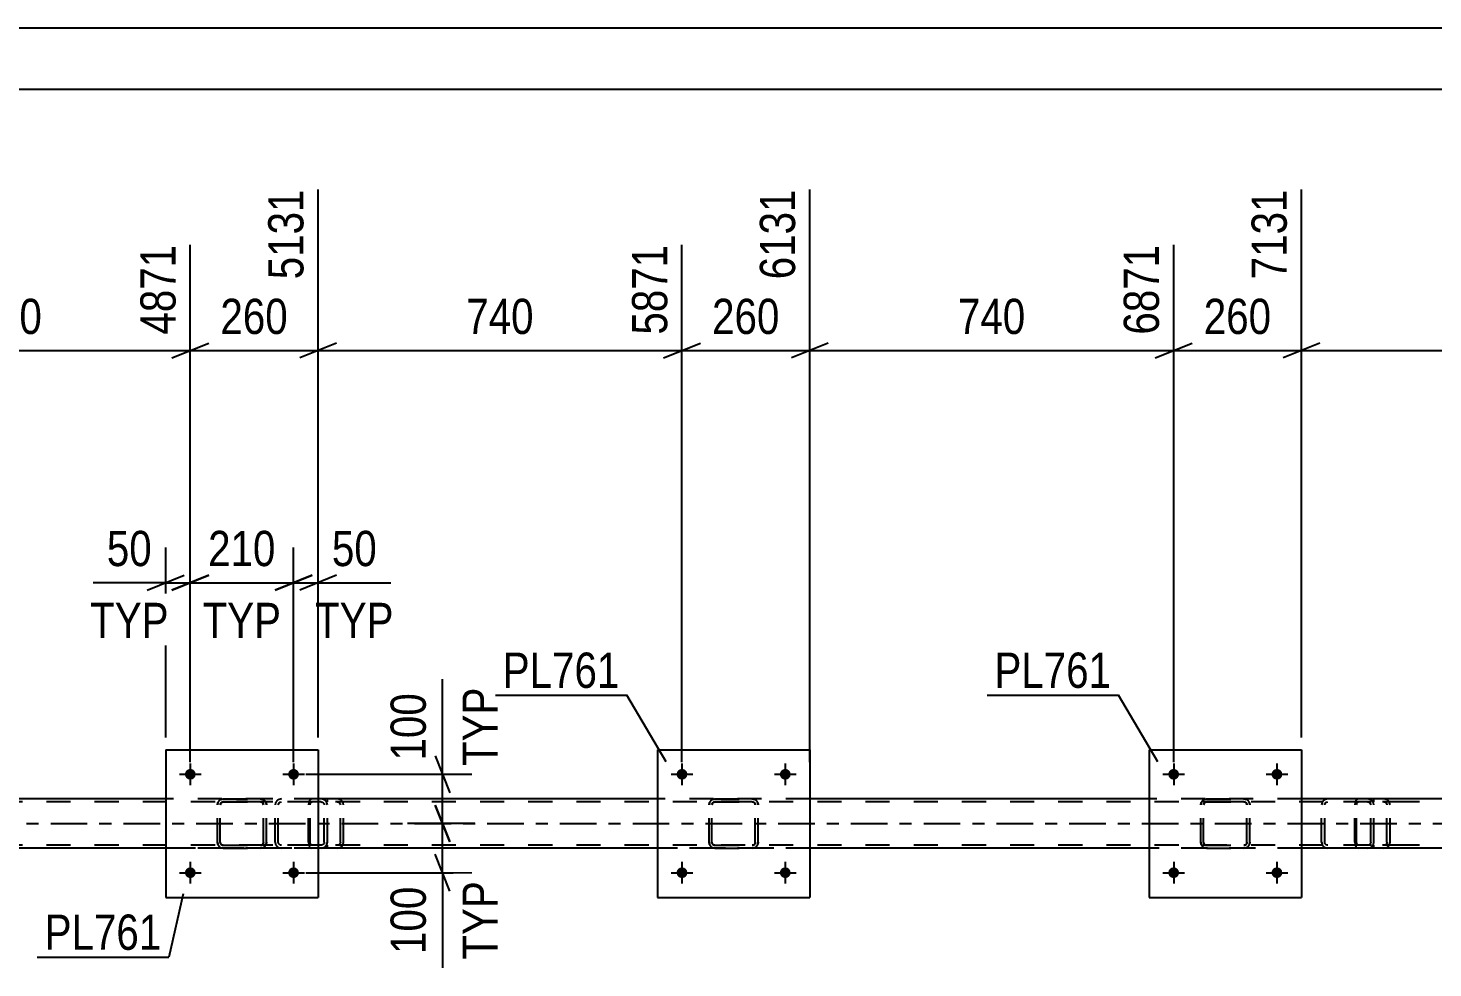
# Model space of a CAD drawing. Header units: millimetres. Extents: x -116 to 725, y -402 to 192.
# Drawn here: x 163 to 277.3, y 115.3 to 191.7 of the extents above; entities that cross this region are included whole.
import ezdxf

# ---------------------------------------------------------------- set-up
doc = ezdxf.new("R2010")
doc.units = ezdxf.units.MM
doc.linetypes.add('DXK_LINE_DOT2', pattern=[3.9198, 1.9599, -1.9599])
doc.linetypes.add('DXK_LINE_DOT3', pattern=[5.9187, 2.979, -0.9799, 0.9799, -0.9799])
doc.styles.add('Arial Narrow', font='ARIALN.TTF', dxfattribs={"height": 0.2})

# ---------------------------------------------------------------- blocks, each defined once
blk = doc.blocks.new('Unknown-203723422-1133')
at = {"color": 5, "linetype": 'Continuous'}
for p, q in [((725.28, 191.75), (-115.72, 191.75)), ((720.28, 186.75), (-110.72, 186.75))]:
    blk.add_line(p, q, dxfattribs=at)
blk = doc.blocks.new('Part-203723422-6724 - 6595')
at = {"color": 7, "linetype": 'DXK_LINE_DOT2'}
for p, q in [((679.98, 128.84), (-18.61, 128.84)), ((186.63, 129.08), (174.23, 129.08)), ((226.63, 129.08), (214.23, 129.08)), ((266.63, 129.08), (254.23, 129.08)), ((679.98, 125.32), (-18.61, 125.32)), ((666.63, 125.08), (8.44, 125.08)), ((186.63, 125.08), (174.23, 125.08)), ((226.63, 125.08), (214.23, 125.08)), ((266.63, 125.08), (254.23, 125.08))]:
    blk.add_line(p, q, dxfattribs=at)
at = {"color": 2, "linetype": 'Continuous'}
for p, q in [((174.23, 129.08), (146.63, 129.08)), ((214.23, 129.08), (186.63, 129.08)), ((254.23, 129.08), (226.63, 129.08)), ((294.23, 129.08), (266.63, 129.08)), ((174.23, 125.08), (146.63, 125.08)), ((214.23, 125.08), (186.63, 125.08)), ((254.23, 125.08), (226.63, 125.08)), ((294.23, 125.08), (266.63, 125.08))]:
    blk.add_line(p, q, dxfattribs=at)
at = {"color": 7, "linetype": 'DXK_LINE_DOT3'}
blk.add_line((-18.61, 127.08), (679.98, 127.08), dxfattribs=at)
blk = doc.blocks.new('Part-203723422-6613 - 6595')
at = {"color": 2, "linetype": 'Continuous'}
for p, q in [((254.23, 133.07), (254.23, 121.07)), ((254.23, 133.07), (266.63, 133.07)), ((266.63, 133.07), (266.63, 121.07)), ((254.23, 121.07), (266.63, 121.07))]:
    blk.add_line(p, q, dxfattribs=at)
blk = doc.blocks.new('Bolt-203723422-6817 - 6595')
at = {"linetype": 'Continuous'}
for points in [[(176.67, 123.08, -1), (175.79, 123.08, -1)], [(185.07, 123.08, -1), (184.19, 123.08, -1)]]:
    blk.add_hatch(color=1, dxfattribs=at).paths.add_polyline_path(points)
at = {"color": 1, "linetype": 'Continuous'}
for p, q in [((176.23, 123.96), (176.23, 122.2)), ((184.63, 123.96), (184.63, 122.2)), ((175.35, 123.08), (177.11, 123.08)), ((183.75, 123.08), (185.51, 123.08))]:
    blk.add_line(p, q, dxfattribs=at)
blk = doc.blocks.new('Part-203723422-6614 - 6595')
at = {"color": 7, "linetype": 'DXK_LINE_DOT2'}
for p, q in [((258.43, 128.6), (258.46, 128.78)), ((258.46, 128.78), (258.43, 128.59)), ((258.43, 125.55), (258.43, 128.6)), ((258.67, 128.59), (258.68, 128.69)), ((258.68, 128.69), (258.67, 128.6)), ((258.67, 125.55), (258.67, 128.6)), ((258.74, 128.77), (258.68, 128.69)), ((258.68, 128.69), (258.74, 128.76)), ((258.72, 129.04), (258.91, 129.08)), ((258.91, 129.07), (258.72, 129.04)), ((258.74, 128.76), (258.81, 128.82)), ((258.81, 128.82), (258.74, 128.77)), ((258.91, 128.84), (258.81, 128.82)), ((258.81, 128.82), (258.91, 128.83)), ((258.91, 129.07), (258.91, 129.08)), ((258.91, 129.08), (261.95, 129.08)), ((258.91, 129.07), (261.95, 129.07)), ((258.91, 128.83), (258.91, 128.84)), ((261.95, 128.84), (258.91, 128.84)), ((258.91, 128.83), (261.95, 128.83)), ((261.95, 129.07), (261.95, 129.08)), ((261.95, 129.08), (262.13, 129.04)), ((262.13, 129.04), (261.95, 129.07)), ((261.95, 128.83), (261.95, 128.84)), ((262.04, 128.82), (261.95, 128.84)), ((261.95, 128.83), (262.04, 128.82)), ((262.04, 128.82), (262.12, 128.76)), ((262.12, 128.77), (262.04, 128.82)), ((262.17, 128.69), (262.12, 128.77)), ((262.12, 128.76), (262.17, 128.69)), ((262.17, 128.69), (262.19, 128.59)), ((262.19, 128.6), (262.17, 128.69)), ((262.19, 125.55), (262.19, 128.6)), ((262.39, 128.78), (262.43, 128.6)), ((262.43, 128.59), (262.39, 128.78)), ((262.43, 125.55), (262.43, 128.6)), ((258.46, 125.37), (258.43, 125.56)), ((258.43, 125.55), (258.46, 125.37)), ((258.67, 125.56), (258.68, 125.46)), ((258.68, 125.46), (258.67, 125.55)), ((258.74, 125.38), (258.68, 125.46)), ((258.68, 125.46), (258.74, 125.39)), ((258.91, 125.08), (258.72, 125.11)), ((258.72, 125.11), (258.91, 125.07)), ((258.74, 125.39), (258.81, 125.33)), ((258.81, 125.33), (258.74, 125.38)), ((258.91, 125.31), (258.81, 125.33)), ((258.81, 125.33), (258.91, 125.32)), ((258.91, 125.31), (258.91, 125.32)), ((258.91, 125.32), (261.95, 125.32)), ((258.91, 125.31), (261.95, 125.31)), ((258.91, 125.07), (258.91, 125.08)), ((258.91, 125.08), (261.95, 125.08)), ((258.91, 125.07), (261.95, 125.07)), ((262.04, 125.33), (261.95, 125.31)), ((261.95, 125.32), (262.04, 125.33)), ((261.95, 125.31), (261.95, 125.32)), ((262.13, 125.11), (261.95, 125.08)), ((261.95, 125.07), (262.13, 125.11)), ((261.95, 125.07), (261.95, 125.08)), ((262.04, 125.33), (262.12, 125.39)), ((262.12, 125.38), (262.04, 125.33)), ((262.17, 125.46), (262.12, 125.38)), ((262.12, 125.39), (262.17, 125.46)), ((262.17, 125.46), (262.19, 125.56)), ((262.19, 125.55), (262.17, 125.46)), ((262.43, 125.56), (262.39, 125.37)), ((262.39, 125.37), (262.43, 125.55))]:
    blk.add_line(p, q, dxfattribs=at)
at = {"color": 7, "linetype": 'DXK_LINE_DOT3'}
blk.add_line((260.43, 127.07), (260.43, 127.08), dxfattribs=at)
at = {"color": 7, "linetype": 'DXK_LINE_DOT2'}
for centre, start, end in [((258.91, 128.6), 112.5, 157.5), ((258.91, 128.59), 112.5, 157.5), ((261.95, 128.6), 22.5, 67.5), ((261.95, 128.59), 22.5, 67.5), ((258.91, 125.56), 202.5, 247.5), ((258.91, 125.55), 202.5, 247.5), ((261.95, 125.56), 292.5, 337.5), ((261.95, 125.55), 292.5, 337.5)]:
    blk.add_arc(centre, 0.48, start, end, dxfattribs=at)
blk = doc.blocks.new('Part-203723422-6765 - 6595')
at = {"color": 7, "linetype": 'DXK_LINE_DOT2'}
for p, q in [((186.87, 129.08), (181.48, 129.08)), ((186.87, 128.84), (181.48, 128.84)), ((183.16, 128.77), (183.13, 128.6)), ((183.13, 125.56), (183.13, 128.6)), ((183.16, 128.78), (183.16, 128.77)), ((183.38, 128.6), (183.4, 128.69)), ((183.38, 125.56), (183.38, 128.6)), ((183.4, 128.69), (183.46, 128.77)), ((183.64, 129.08), (183.44, 129.04)), ((183.46, 128.77), (183.54, 128.82)), ((183.54, 128.82), (183.64, 128.84)), ((187.07, 129.04), (186.87, 129.08)), ((186.87, 128.84), (186.97, 128.82)), ((186.97, 128.82), (187.05, 128.77)), ((187.05, 128.77), (187.11, 128.69)), ((187.11, 128.69), (187.13, 128.6)), ((187.13, 125.56), (187.13, 128.6)), ((187.35, 128.77), (187.34, 128.78)), ((187.38, 128.6), (187.35, 128.77)), ((187.38, 125.56), (187.38, 128.6)), ((186.87, 125.32), (181.48, 125.32)), ((186.87, 125.08), (181.48, 125.08)), ((183.13, 125.56), (183.16, 125.37)), ((183.4, 125.46), (183.38, 125.56)), ((183.46, 125.39), (183.4, 125.46)), ((183.44, 125.11), (183.64, 125.08)), ((183.54, 125.33), (183.46, 125.39)), ((183.64, 125.32), (183.54, 125.33)), ((186.97, 125.33), (186.87, 125.32)), ((186.87, 125.08), (187.07, 125.11)), ((187.05, 125.39), (186.97, 125.33)), ((187.11, 125.46), (187.05, 125.39)), ((187.13, 125.56), (187.11, 125.46)), ((187.34, 125.37), (187.38, 125.56))]:
    blk.add_line(p, q, dxfattribs=at)
for centre, start, end in [((183.62, 128.57), 110.7583, 155.68), ((186.89, 128.57), 24.32, 69.2417), ((183.62, 125.58), 204.32, 249.2417), ((186.89, 125.58), 290.7583, 335.68)]:
    blk.add_arc(centre, 0.496, start, end, dxfattribs=at)
blk = doc.blocks.new('Part-203723422-6631 - 6595')
at = {"color": 2, "linetype": 'Continuous'}
for p, q in [((174.23, 133.07), (174.23, 121.07)), ((174.23, 133.07), (186.63, 133.07)), ((186.63, 133.07), (186.63, 121.07)), ((174.23, 121.07), (186.63, 121.07))]:
    blk.add_line(p, q, dxfattribs=at)
blk = doc.blocks.new('Part-203723422-6632 - 6595')
at = {"color": 7, "linetype": 'DXK_LINE_DOT2'}
for p, q in [((178.43, 128.6), (178.46, 128.78)), ((178.46, 128.78), (178.43, 128.59)), ((178.43, 125.55), (178.43, 128.6)), ((178.67, 128.59), (178.68, 128.69)), ((178.68, 128.69), (178.67, 128.6)), ((178.67, 125.55), (178.67, 128.6)), ((178.74, 128.77), (178.68, 128.69)), ((178.68, 128.69), (178.74, 128.76)), ((178.72, 129.04), (178.91, 129.08)), ((178.91, 129.07), (178.72, 129.04)), ((178.74, 128.76), (178.81, 128.82)), ((178.81, 128.82), (178.74, 128.77)), ((178.91, 128.84), (178.81, 128.82)), ((178.81, 128.82), (178.91, 128.83)), ((178.91, 129.07), (178.91, 129.08)), ((178.91, 129.08), (181.95, 129.08)), ((178.91, 129.07), (181.95, 129.07)), ((178.91, 128.83), (178.91, 128.84)), ((181.95, 128.84), (178.91, 128.84)), ((178.91, 128.83), (181.95, 128.83)), ((181.95, 129.07), (181.95, 129.08)), ((181.95, 129.08), (182.13, 129.04)), ((182.13, 129.04), (181.95, 129.07)), ((181.95, 128.83), (181.95, 128.84)), ((182.04, 128.82), (181.95, 128.84)), ((181.95, 128.83), (182.04, 128.82)), ((182.04, 128.82), (182.12, 128.76)), ((182.12, 128.77), (182.04, 128.82)), ((182.17, 128.69), (182.12, 128.77)), ((182.12, 128.76), (182.17, 128.69)), ((182.17, 128.69), (182.19, 128.59)), ((182.19, 128.6), (182.17, 128.69)), ((182.19, 125.55), (182.19, 128.6)), ((182.39, 128.78), (182.43, 128.6)), ((182.43, 128.59), (182.39, 128.78)), ((182.43, 125.55), (182.43, 128.6)), ((178.46, 125.37), (178.43, 125.56)), ((178.43, 125.55), (178.46, 125.37)), ((178.67, 125.56), (178.68, 125.46)), ((178.68, 125.46), (178.67, 125.55)), ((178.74, 125.38), (178.68, 125.46)), ((178.68, 125.46), (178.74, 125.39)), ((178.91, 125.08), (178.72, 125.11)), ((178.72, 125.11), (178.91, 125.07)), ((178.74, 125.39), (178.81, 125.33)), ((178.81, 125.33), (178.74, 125.38)), ((178.91, 125.31), (178.81, 125.33)), ((178.81, 125.33), (178.91, 125.32)), ((178.91, 125.31), (178.91, 125.32)), ((178.91, 125.32), (181.95, 125.32)), ((178.91, 125.31), (181.95, 125.31)), ((178.91, 125.07), (178.91, 125.08)), ((178.91, 125.08), (181.95, 125.08)), ((178.91, 125.07), (181.95, 125.07)), ((182.04, 125.33), (181.95, 125.31)), ((181.95, 125.32), (182.04, 125.33)), ((181.95, 125.31), (181.95, 125.32)), ((182.13, 125.11), (181.95, 125.08)), ((181.95, 125.07), (182.13, 125.11)), ((181.95, 125.07), (181.95, 125.08)), ((182.04, 125.33), (182.12, 125.39)), ((182.12, 125.38), (182.04, 125.33)), ((182.17, 125.46), (182.12, 125.38)), ((182.12, 125.39), (182.17, 125.46)), ((182.17, 125.46), (182.19, 125.56)), ((182.19, 125.55), (182.17, 125.46)), ((182.43, 125.56), (182.39, 125.37)), ((182.39, 125.37), (182.43, 125.55))]:
    blk.add_line(p, q, dxfattribs=at)
at = {"color": 7, "linetype": 'DXK_LINE_DOT3'}
blk.add_line((180.43, 127.07), (180.43, 127.08), dxfattribs=at)
at = {"color": 7, "linetype": 'DXK_LINE_DOT2'}
for centre, start, end in [((178.91, 128.6), 112.5, 157.5), ((178.91, 128.59), 112.5, 157.5), ((181.95, 128.6), 22.5, 67.5), ((181.95, 128.59), 22.5, 67.5), ((178.91, 125.56), 202.5, 247.5), ((178.91, 125.55), 202.5, 247.5), ((181.95, 125.56), 292.5, 337.5), ((181.95, 125.55), 292.5, 337.5)]:
    blk.add_arc(centre, 0.48, start, end, dxfattribs=at)
blk = doc.blocks.new('Part-203723422-6794 - 6595')
at = {"color": 7, "linetype": 'DXK_LINE_DOT2'}
for p, q in [((272.01, 129.08), (266.61, 129.08)), ((272.01, 128.84), (266.61, 128.84)), ((268.3, 128.77), (268.26, 128.6)), ((268.26, 125.56), (268.26, 128.6)), ((268.3, 128.78), (268.3, 128.77)), ((268.52, 128.6), (268.53, 128.69)), ((268.52, 125.56), (268.52, 128.6)), ((268.53, 128.69), (268.59, 128.77)), ((268.77, 129.08), (268.58, 129.04)), ((268.59, 128.77), (268.67, 128.82)), ((268.67, 128.82), (268.77, 128.84)), ((272.2, 129.04), (272.01, 129.08)), ((272.01, 128.84), (272.1, 128.82)), ((272.1, 128.82), (272.19, 128.77)), ((272.19, 128.77), (272.24, 128.69)), ((272.24, 128.69), (272.26, 128.6)), ((272.26, 125.56), (272.26, 128.6)), ((272.48, 128.77), (272.48, 128.78)), ((272.52, 128.6), (272.48, 128.77)), ((272.52, 125.56), (272.52, 128.6)), ((272.01, 125.32), (266.61, 125.32)), ((272.01, 125.08), (266.61, 125.08)), ((268.26, 125.56), (268.3, 125.37)), ((268.53, 125.46), (268.52, 125.56)), ((268.59, 125.39), (268.53, 125.46)), ((268.58, 125.11), (268.77, 125.08)), ((268.67, 125.33), (268.59, 125.39)), ((268.77, 125.32), (268.67, 125.33)), ((272.1, 125.33), (272.01, 125.32)), ((272.01, 125.08), (272.2, 125.11)), ((272.19, 125.39), (272.1, 125.33)), ((272.24, 125.46), (272.19, 125.39)), ((272.26, 125.56), (272.24, 125.46)), ((272.48, 125.37), (272.52, 125.56))]:
    blk.add_line(p, q, dxfattribs=at)
for centre, start, end in [((268.75, 128.57), 110.7583, 155.68), ((272.03, 128.57), 24.32, 69.2417), ((268.75, 125.58), 204.32, 249.2417), ((272.03, 125.58), 290.7583, 335.68)]:
    blk.add_arc(centre, 0.496, start, end, dxfattribs=at)
blk = doc.blocks.new('Part-203723422-6798 - 6595')
at = {"color": 7, "linetype": 'DXK_LINE_DOT2'}
for p, q in [((270.99, 128.78), (270.97, 128.6)), ((270.97, 125.56), (270.97, 128.6)), ((271.05, 128.93), (270.99, 128.78)), ((271.14, 129.04), (271.05, 128.93)), ((271.11, 128.6), (271.12, 128.69)), ((271.11, 125.56), (271.11, 128.6)), ((271.12, 128.69), (271.14, 128.77)), ((271.24, 129.08), (271.14, 129.04)), ((271.14, 128.77), (271.19, 128.82)), ((271.19, 128.82), (271.24, 128.84)), ((275.18, 129.08), (271.24, 129.08)), ((275.18, 128.84), (271.24, 128.84)), ((272.52, 128.84), (272.52, 129.08)), ((273.52, 129.04), (273.33, 129.08)), ((273.33, 128.84), (273.43, 128.82)), ((273.43, 128.82), (273.51, 128.77)), ((273.51, 128.77), (273.56, 128.69)), ((273.56, 128.69), (273.58, 128.6)), ((273.58, 125.56), (273.58, 128.6)), ((273.8, 128.77), (273.8, 128.78)), ((273.83, 128.6), (273.8, 128.77)), ((273.83, 125.56), (273.83, 128.6)), ((270.97, 125.56), (270.99, 125.37)), ((270.99, 125.37), (271.05, 125.22)), ((271.05, 125.22), (271.14, 125.11)), ((271.12, 125.46), (271.11, 125.56)), ((271.14, 125.39), (271.12, 125.46)), ((271.19, 125.33), (271.14, 125.39)), ((271.14, 125.11), (271.24, 125.08)), ((271.24, 125.32), (271.19, 125.33)), ((275.18, 125.32), (271.24, 125.32)), ((275.18, 125.08), (271.24, 125.08)), ((272.52, 125.11), (272.52, 125.32)), ((272.52, 125.08), (272.52, 125.11)), ((273.43, 125.33), (273.33, 125.32)), ((273.33, 125.08), (273.52, 125.11)), ((273.51, 125.39), (273.43, 125.33)), ((273.56, 125.46), (273.51, 125.39)), ((273.58, 125.56), (273.56, 125.46)), ((273.8, 125.37), (273.83, 125.56))]:
    blk.add_line(p, q, dxfattribs=at)
for centre, start, end in [((273.35, 128.58), 23.8494, 68.8059), ((273.35, 125.57), 291.1941, 336.1506)]:
    blk.add_arc(centre, 0.492, start, end, dxfattribs=at)
blk = doc.blocks.new('Part-203723422-6805 - 6595')
at = {"color": 7, "linetype": 'DXK_LINE_DOT2'}
for p, q in [((185.86, 128.78), (185.84, 128.6)), ((185.84, 125.56), (185.84, 128.6)), ((185.91, 128.93), (185.86, 128.78)), ((186, 129.04), (185.91, 128.93)), ((185.97, 128.6), (185.98, 128.69)), ((185.97, 125.56), (185.97, 128.6)), ((185.98, 128.69), (186.01, 128.77)), ((186.11, 129.08), (186, 129.04)), ((186.01, 128.77), (186.05, 128.82)), ((186.05, 128.82), (186.11, 128.84)), ((190.05, 129.08), (186.11, 129.08)), ((190.05, 128.84), (186.11, 128.84)), ((187.38, 128.84), (187.38, 129.08)), ((188.39, 129.04), (188.2, 129.08)), ((188.2, 128.84), (188.29, 128.82)), ((188.29, 128.82), (188.38, 128.77)), ((188.38, 128.77), (188.43, 128.69)), ((188.43, 128.69), (188.45, 128.6)), ((188.45, 125.56), (188.45, 128.6)), ((188.67, 128.77), (188.66, 128.78)), ((188.7, 128.6), (188.67, 128.77)), ((188.7, 125.56), (188.7, 128.6)), ((185.84, 125.56), (185.86, 125.37)), ((185.86, 125.37), (185.91, 125.22)), ((185.91, 125.22), (186, 125.11)), ((185.98, 125.46), (185.97, 125.56)), ((186.01, 125.39), (185.98, 125.46)), ((186, 125.11), (186.11, 125.08)), ((186.05, 125.33), (186.01, 125.39)), ((186.11, 125.32), (186.05, 125.33)), ((190.05, 125.32), (186.11, 125.32)), ((190.05, 125.08), (186.11, 125.08)), ((187.38, 125.11), (187.38, 125.32)), ((187.38, 125.08), (187.38, 125.11)), ((188.29, 125.33), (188.2, 125.32)), ((188.2, 125.08), (188.39, 125.11)), ((188.38, 125.39), (188.29, 125.33)), ((188.43, 125.46), (188.38, 125.39)), ((188.45, 125.56), (188.43, 125.46)), ((188.66, 125.37), (188.7, 125.56))]:
    blk.add_line(p, q, dxfattribs=at)
for centre, start, end in [((188.21, 128.58), 23.8494, 68.8059), ((188.21, 125.57), 291.1941, 336.1506)]:
    blk.add_arc(centre, 0.492, start, end, dxfattribs=at)
blk = doc.blocks.new('Bolt-203723422-6850 - 6595')
at = {"linetype": 'Continuous'}
for points in [[(256.67, 131.08, -1), (255.79, 131.08, -1)], [(265.07, 131.08, -1), (264.19, 131.08, -1)]]:
    blk.add_hatch(color=1, dxfattribs=at).paths.add_polyline_path(points)
at = {"color": 1, "linetype": 'Continuous'}
for p, q in [((256.23, 131.96), (256.23, 130.2)), ((264.63, 131.96), (264.63, 130.2)), ((255.35, 131.08), (257.11, 131.08)), ((263.75, 131.08), (265.51, 131.08))]:
    blk.add_line(p, q, dxfattribs=at)
blk = doc.blocks.new('Bolt-203723422-6851 - 6595')
at = {"linetype": 'Continuous'}
for points in [[(256.67, 123.08, -1), (255.79, 123.08, -1)], [(265.07, 123.08, -1), (264.19, 123.08, -1)]]:
    blk.add_hatch(color=1, dxfattribs=at).paths.add_polyline_path(points)
at = {"color": 1, "linetype": 'Continuous'}
for p, q in [((256.23, 123.96), (256.23, 122.2)), ((264.63, 123.96), (264.63, 122.2)), ((255.35, 123.08), (257.11, 123.08)), ((263.75, 123.08), (265.51, 123.08))]:
    blk.add_line(p, q, dxfattribs=at)
blk = doc.blocks.new('Bolt-203723422-6852 - 6595')
at = {"linetype": 'Continuous'}
for points in [[(176.67, 131.08, -1), (175.79, 131.08, -1)], [(185.07, 131.08, -1), (184.19, 131.08, -1)]]:
    blk.add_hatch(color=1, dxfattribs=at).paths.add_polyline_path(points)
at = {"color": 1, "linetype": 'Continuous'}
for p, q in [((176.23, 131.96), (176.23, 130.2)), ((184.63, 131.96), (184.63, 130.2)), ((175.35, 131.08), (177.11, 131.08)), ((183.75, 131.08), (185.51, 131.08))]:
    blk.add_line(p, q, dxfattribs=at)
blk = doc.blocks.new('Part-203723422-6895 - 6595')
at = {"color": 7, "linetype": 'DXK_LINE_DOT2'}
for p, q in [((218.43, 128.6), (218.46, 128.78)), ((218.46, 128.78), (218.43, 128.59)), ((218.43, 125.55), (218.43, 128.6)), ((218.67, 128.59), (218.68, 128.69)), ((218.68, 128.69), (218.67, 128.6)), ((218.67, 125.55), (218.67, 128.6)), ((218.74, 128.77), (218.68, 128.69)), ((218.68, 128.69), (218.74, 128.76)), ((218.72, 129.04), (218.91, 129.08)), ((218.91, 129.07), (218.72, 129.04)), ((218.74, 128.76), (218.81, 128.82)), ((218.81, 128.82), (218.74, 128.77)), ((218.91, 128.84), (218.81, 128.82)), ((218.81, 128.82), (218.91, 128.83)), ((218.91, 129.07), (218.91, 129.08)), ((218.91, 129.08), (221.95, 129.08)), ((218.91, 129.07), (221.95, 129.07)), ((218.91, 128.83), (218.91, 128.84)), ((221.95, 128.84), (218.91, 128.84)), ((218.91, 128.83), (221.95, 128.83)), ((221.95, 129.07), (221.95, 129.08)), ((221.95, 129.08), (222.13, 129.04)), ((222.13, 129.04), (221.95, 129.07)), ((221.95, 128.83), (221.95, 128.84)), ((222.04, 128.82), (221.95, 128.84)), ((221.95, 128.83), (222.04, 128.82)), ((222.04, 128.82), (222.12, 128.76)), ((222.12, 128.77), (222.04, 128.82)), ((222.17, 128.69), (222.12, 128.77)), ((222.12, 128.76), (222.17, 128.69)), ((222.17, 128.69), (222.19, 128.59)), ((222.19, 128.6), (222.17, 128.69)), ((222.19, 125.55), (222.19, 128.6)), ((222.39, 128.78), (222.43, 128.6)), ((222.43, 128.59), (222.39, 128.78)), ((222.43, 125.55), (222.43, 128.6)), ((218.46, 125.37), (218.43, 125.56)), ((218.43, 125.55), (218.46, 125.37)), ((218.67, 125.56), (218.68, 125.46)), ((218.68, 125.46), (218.67, 125.55)), ((218.74, 125.38), (218.68, 125.46)), ((218.68, 125.46), (218.74, 125.39)), ((218.91, 125.08), (218.72, 125.11)), ((218.72, 125.11), (218.91, 125.07)), ((218.74, 125.39), (218.81, 125.33)), ((218.81, 125.33), (218.74, 125.38)), ((218.91, 125.31), (218.81, 125.33)), ((218.81, 125.33), (218.91, 125.32)), ((218.91, 125.31), (218.91, 125.32)), ((218.91, 125.32), (221.95, 125.32)), ((218.91, 125.31), (221.95, 125.31)), ((218.91, 125.07), (218.91, 125.08)), ((218.91, 125.08), (221.95, 125.08)), ((218.91, 125.07), (221.95, 125.07)), ((222.04, 125.33), (221.95, 125.31)), ((221.95, 125.32), (222.04, 125.33)), ((221.95, 125.31), (221.95, 125.32)), ((222.13, 125.11), (221.95, 125.08)), ((221.95, 125.07), (222.13, 125.11)), ((221.95, 125.07), (221.95, 125.08)), ((222.04, 125.33), (222.12, 125.39)), ((222.12, 125.38), (222.04, 125.33)), ((222.17, 125.46), (222.12, 125.38)), ((222.12, 125.39), (222.17, 125.46)), ((222.17, 125.46), (222.19, 125.56)), ((222.19, 125.55), (222.17, 125.46)), ((222.43, 125.56), (222.39, 125.37)), ((222.39, 125.37), (222.43, 125.55))]:
    blk.add_line(p, q, dxfattribs=at)
at = {"color": 7, "linetype": 'DXK_LINE_DOT3'}
blk.add_line((220.43, 127.07), (220.43, 127.08), dxfattribs=at)
at = {"color": 7, "linetype": 'DXK_LINE_DOT2'}
for centre, start, end in [((218.91, 128.6), 112.5, 157.5), ((218.91, 128.59), 112.5, 157.5), ((221.95, 128.6), 22.5, 67.5), ((221.95, 128.59), 22.5, 67.5), ((218.91, 125.56), 202.5, 247.5), ((218.91, 125.55), 202.5, 247.5), ((221.95, 125.56), 292.5, 337.5), ((221.95, 125.55), 292.5, 337.5)]:
    blk.add_arc(centre, 0.48, start, end, dxfattribs=at)
blk = doc.blocks.new('Part-203723422-6900 - 6595')
at = {"color": 2, "linetype": 'Continuous'}
for p, q in [((214.23, 133.07), (214.23, 121.07)), ((214.23, 133.07), (226.63, 133.07)), ((226.63, 133.07), (226.63, 121.07)), ((214.23, 121.07), (226.63, 121.07))]:
    blk.add_line(p, q, dxfattribs=at)
blk = doc.blocks.new('Bolt-203723422-6901 - 6595')
at = {"linetype": 'Continuous'}
for points in [[(216.67, 123.08, -1), (215.79, 123.08, -1)], [(225.07, 123.08, -1), (224.19, 123.08, -1)]]:
    blk.add_hatch(color=1, dxfattribs=at).paths.add_polyline_path(points)
at = {"color": 1, "linetype": 'Continuous'}
for p, q in [((216.23, 123.96), (216.23, 122.2)), ((224.63, 123.96), (224.63, 122.2)), ((215.35, 123.08), (217.11, 123.08)), ((223.75, 123.08), (225.51, 123.08))]:
    blk.add_line(p, q, dxfattribs=at)
blk = doc.blocks.new('Bolt-203723422-6902 - 6595')
at = {"linetype": 'Continuous'}
for points in [[(216.67, 131.08, -1), (215.79, 131.08, -1)], [(225.07, 131.08, -1), (224.19, 131.08, -1)]]:
    blk.add_hatch(color=1, dxfattribs=at).paths.add_polyline_path(points)
at = {"color": 1, "linetype": 'Continuous'}
for p, q in [((216.23, 131.96), (216.23, 130.2)), ((224.63, 131.96), (224.63, 130.2)), ((215.35, 131.08), (217.11, 131.08)), ((223.75, 131.08), (225.51, 131.08))]:
    blk.add_line(p, q, dxfattribs=at)
blk = doc.blocks.new('StraightDimension-203723422-7330 - 6595')
at = {"color": 7, "linetype": 'Continuous'}
for p, q in [((174.23, 134.07), (174.23, 149.51)), ((176.23, 132.08), (176.23, 149.51)), ((174.23, 146.66), (168.32, 146.66)), ((174.23, 146.66), (168.32, 146.66)), ((172.73, 146.06), (175.73, 147.26)), ((174.23, 146.66), (176.23, 146.66)), ((177.73, 147.26), (174.73, 146.06))]:
    blk.add_line(p, q, dxfattribs=at)
at = {"color": 0}
blk.add_wipeout([(173.7, 147.41), (173.7, 151.61), (168.84, 151.61), (168.84, 147.41)], dxfattribs=at)
at = {"color": 0, "linetype": 'Continuous'}
blk.add_wipeout([(175.07, 141.56), (175.07, 145.76), (167.48, 145.76), (167.48, 141.56)], dxfattribs=at)
at = {"color": 3, "style": 'Arial Narrow'}
blk.add_text('50', height=2.863, dxfattribs=at).set_placement((169.44, 148.01))
at = {"color": 3, "linetype": 'Continuous', "style": 'Arial Narrow'}
blk.add_text('TYP', height=2.863, dxfattribs=at).set_placement((168.08, 142.16))
blk = doc.blocks.new('StraightDimension-203723422-7343 - 6595')
at = {"color": 7, "linetype": 'Continuous'}
for p, q in [((184.63, 132.08), (184.63, 149.51)), ((186.63, 134.07), (186.63, 149.51)), ((183.13, 146.06), (186.13, 147.26)), ((184.63, 146.66), (186.63, 146.66)), ((188.13, 147.26), (185.13, 146.06)), ((186.63, 146.66), (192.53, 146.66)), ((186.63, 146.66), (192.53, 146.66))]:
    blk.add_line(p, q, dxfattribs=at)
at = {"color": 0}
blk.add_wipeout([(192.01, 147.41), (192.01, 151.61), (187.15, 151.61), (187.15, 147.41)], dxfattribs=at)
at = {"color": 0, "linetype": 'Continuous'}
blk.add_wipeout([(193.37, 141.56), (193.37, 145.76), (185.78, 145.76), (185.78, 141.56)], dxfattribs=at)
at = {"color": 3, "style": 'Arial Narrow'}
blk.add_text('50', height=2.863, dxfattribs=at).set_placement((187.75, 148.01))
at = {"color": 3, "linetype": 'Continuous', "style": 'Arial Narrow'}
blk.add_text('TYP', height=2.863, dxfattribs=at).set_placement((186.38, 142.16))
blk = doc.blocks.new('StraightDimension-203723422-7356 - 6595')
at = {"color": 7, "linetype": 'Continuous'}
for p, q in [((176.23, 132.08), (176.23, 149.51)), ((184.63, 132.08), (184.63, 149.51)), ((174.73, 146.06), (177.73, 147.26)), ((176.23, 146.66), (184.63, 146.66)), ((186.13, 147.26), (183.13, 146.06))]:
    blk.add_line(p, q, dxfattribs=at)
at = {"color": 0}
blk.add_wipeout([(183.77, 147.41), (183.77, 151.61), (177.08, 151.61), (177.08, 147.41)], dxfattribs=at)
at = {"color": 0, "linetype": 'Continuous'}
blk.add_wipeout([(184.22, 141.56), (184.22, 145.76), (176.63, 145.76), (176.63, 141.56)], dxfattribs=at)
at = {"color": 3, "style": 'Arial Narrow'}
blk.add_text('210', height=2.863, dxfattribs=at).set_placement((177.68, 148.01))
at = {"color": 3, "linetype": 'Continuous', "style": 'Arial Narrow'}
blk.add_text('TYP', height=2.863, dxfattribs=at).set_placement((177.23, 142.16))
blk = doc.blocks.new('StraightDimension-203723422-7373 - 6595')
at = {"color": 7, "linetype": 'Continuous'}
for p, q in [((196.14, 128.58), (197.34, 125.58)), ((199.39, 127.08), (193.89, 127.08)), ((196.74, 123.08), (196.74, 127.08)), ((197.34, 121.58), (196.14, 124.58)), ((185.63, 123.08), (199.14, 123.08)), ((196.74, 123.08), (196.74, 115.34)), ((196.74, 123.08), (196.74, 115.34))]:
    blk.add_line(p, q, dxfattribs=at)
at = {"color": 0}
blk.add_wipeout([(195.99, 122.55), (191.79, 122.55), (191.79, 115.87), (195.99, 115.87)], dxfattribs=at)
at = {"color": 0, "linetype": 'Continuous'}
blk.add_wipeout([(201.84, 123), (197.64, 123), (197.64, 115.41), (201.84, 115.41)], dxfattribs=at)
at = {"color": 3, "style": 'Arial Narrow'}
blk.add_text('100', height=2.863, rotation=90.0002, dxfattribs=at).set_placement((195.39, 116.47))
at = {"color": 3, "linetype": 'Continuous', "style": 'Arial Narrow'}
blk.add_text('TYP', height=2.863, rotation=90.0002, dxfattribs=at).set_placement((201.24, 116.01))
blk = doc.blocks.new('StraightDimension-203723422-7396 - 6595')
at = {"color": 7, "linetype": 'Continuous'}
for p, q in [((196.74, 131.08), (196.74, 138.81)), ((196.74, 131.08), (196.74, 138.81)), ((196.14, 132.58), (197.34, 129.58)), ((185.63, 131.08), (199.14, 131.08)), ((196.74, 127.08), (196.74, 131.08)), ((197.34, 125.58), (196.14, 128.58)), ((199.39, 127.08), (193.89, 127.08))]:
    blk.add_line(p, q, dxfattribs=at)
at = {"color": 0, "linetype": 'Continuous'}
blk.add_wipeout([(201.84, 138.74), (197.64, 138.74), (197.64, 131.15), (201.84, 131.15)], dxfattribs=at)
at = {"color": 0}
blk.add_wipeout([(195.99, 138.28), (191.79, 138.28), (191.79, 131.6), (195.99, 131.6)], dxfattribs=at)
at = {"color": 3, "style": 'Arial Narrow'}
blk.add_text('100', height=2.863, rotation=90.0002, dxfattribs=at).set_placement((195.39, 132.2))
at = {"color": 3, "linetype": 'Continuous', "style": 'Arial Narrow'}
blk.add_text('TYP', height=2.863, rotation=90.0002, dxfattribs=at).set_placement((201.24, 131.75))
blk = doc.blocks.new('StraightDimension-203723422-16742 - 6595')
at = {"color": 7, "linetype": 'Continuous'}
for p, q in [((266.63, 134.07), (266.63, 178.64)), ((296.23, 132.08), (296.23, 174.14)), ((268.13, 166.13), (265.13, 164.93)), ((294.73, 164.93), (297.73, 166.13)), ((266.63, 165.53), (296.23, 165.53))]:
    blk.add_line(p, q, dxfattribs=at)
at = {"color": 0}
blk.add_wipeout([(284.77, 166.28), (284.77, 170.48), (278.08, 170.48), (278.08, 166.28)], dxfattribs=at)
at = {"color": 3, "style": 'Arial Narrow'}
blk.add_text('740', height=2.863, dxfattribs=at).set_placement((278.68, 166.88))
at = {"color": 0, "linetype": 'Continuous'}
blk.add_wipeout([(295.63, 174.74), (291.43, 174.74), (291.43, 166.23), (295.63, 166.23)], dxfattribs=at)
at = {"color": 3, "linetype": 'Continuous', "style": 'Arial Narrow'}
blk.add_text('7871', height=2.863, rotation=90.0002, dxfattribs=at).set_placement((295.03, 166.83))
blk = doc.blocks.new('StraightDimension-203723422-16743 - 6595')
at = {"color": 7, "linetype": 'Continuous'}
for p, q in [((266.63, 134.07), (266.63, 178.64)), ((256.23, 132.08), (256.23, 174.14)), ((254.73, 164.93), (257.73, 166.13)), ((268.13, 166.13), (265.13, 164.93)), ((256.23, 165.53), (266.63, 165.53))]:
    blk.add_line(p, q, dxfattribs=at)
at = {"color": 0}
blk.add_wipeout([(264.77, 166.28), (264.77, 170.48), (258.08, 170.48), (258.08, 166.28)], dxfattribs=at)
at = {"color": 3, "style": 'Arial Narrow'}
blk.add_text('260', height=2.863, dxfattribs=at).set_placement((258.68, 166.88))
at = {"color": 0, "linetype": 'Continuous'}
blk.add_wipeout([(266.03, 179.24), (261.83, 179.24), (261.83, 170.73), (266.03, 170.73)], dxfattribs=at)
at = {"color": 3, "linetype": 'Continuous', "style": 'Arial Narrow'}
blk.add_text('7131', height=2.863, rotation=90.0002, dxfattribs=at).set_placement((265.43, 171.33))
blk = doc.blocks.new('StraightDimension-203723422-16744 - 6595')
at = {"color": 7, "linetype": 'Continuous'}
for p, q in [((226.63, 132.08), (226.63, 178.64)), ((256.23, 132.08), (256.23, 174.14)), ((228.13, 166.13), (225.13, 164.93)), ((254.73, 164.93), (257.73, 166.13)), ((226.63, 165.53), (256.23, 165.53))]:
    blk.add_line(p, q, dxfattribs=at)
at = {"color": 0}
blk.add_wipeout([(244.77, 166.28), (244.77, 170.48), (238.08, 170.48), (238.08, 166.28)], dxfattribs=at)
at = {"color": 3, "style": 'Arial Narrow'}
blk.add_text('740', height=2.863, dxfattribs=at).set_placement((238.68, 166.88))
at = {"color": 0, "linetype": 'Continuous'}
blk.add_wipeout([(255.63, 174.74), (251.43, 174.74), (251.43, 166.23), (255.63, 166.23)], dxfattribs=at)
at = {"color": 3, "linetype": 'Continuous', "style": 'Arial Narrow'}
blk.add_text('6871', height=2.863, rotation=90.0002, dxfattribs=at).set_placement((255.03, 166.83))
blk = doc.blocks.new('StraightDimension-203723422-16745 - 6595')
at = {"color": 7, "linetype": 'Continuous'}
for p, q in [((226.63, 132.08), (226.63, 178.64)), ((216.23, 132.08), (216.23, 174.14)), ((214.73, 164.93), (217.73, 166.13)), ((228.13, 166.13), (225.13, 164.93)), ((216.23, 165.53), (226.63, 165.53))]:
    blk.add_line(p, q, dxfattribs=at)
at = {"color": 0}
blk.add_wipeout([(224.77, 166.28), (224.77, 170.48), (218.08, 170.48), (218.08, 166.28)], dxfattribs=at)
at = {"color": 3, "style": 'Arial Narrow'}
blk.add_text('260', height=2.863, dxfattribs=at).set_placement((218.68, 166.88))
at = {"color": 0, "linetype": 'Continuous'}
blk.add_wipeout([(226.03, 179.24), (221.83, 179.24), (221.83, 170.73), (226.03, 170.73)], dxfattribs=at)
at = {"color": 3, "linetype": 'Continuous', "style": 'Arial Narrow'}
blk.add_text('6131', height=2.863, rotation=90.0002, dxfattribs=at).set_placement((225.43, 171.33))
blk = doc.blocks.new('StraightDimension-203723422-16746 - 6595')
at = {"color": 7, "linetype": 'Continuous'}
for p, q in [((186.63, 134.07), (186.63, 178.64)), ((216.23, 132.08), (216.23, 174.14)), ((188.13, 166.13), (185.13, 164.93)), ((214.73, 164.93), (217.73, 166.13)), ((186.63, 165.53), (216.23, 165.53))]:
    blk.add_line(p, q, dxfattribs=at)
at = {"color": 0}
blk.add_wipeout([(204.77, 166.28), (204.77, 170.48), (198.08, 170.48), (198.08, 166.28)], dxfattribs=at)
at = {"color": 3, "style": 'Arial Narrow'}
blk.add_text('740', height=2.863, dxfattribs=at).set_placement((198.68, 166.88))
at = {"color": 0, "linetype": 'Continuous'}
blk.add_wipeout([(215.63, 174.74), (211.43, 174.74), (211.43, 166.23), (215.63, 166.23)], dxfattribs=at)
at = {"color": 3, "linetype": 'Continuous', "style": 'Arial Narrow'}
blk.add_text('5871', height=2.863, rotation=90.0002, dxfattribs=at).set_placement((215.03, 166.83))
blk = doc.blocks.new('StraightDimension-203723422-16747 - 6595')
at = {"color": 7, "linetype": 'Continuous'}
for p, q in [((186.63, 134.07), (186.63, 178.64)), ((176.23, 132.08), (176.23, 174.14)), ((174.73, 164.93), (177.73, 166.13)), ((188.13, 166.13), (185.13, 164.93)), ((176.23, 165.53), (186.63, 165.53))]:
    blk.add_line(p, q, dxfattribs=at)
at = {"color": 0}
blk.add_wipeout([(184.77, 166.28), (184.77, 170.48), (178.08, 170.48), (178.08, 166.28)], dxfattribs=at)
at = {"color": 3, "style": 'Arial Narrow'}
blk.add_text('260', height=2.863, dxfattribs=at).set_placement((178.68, 166.88))
at = {"color": 0, "linetype": 'Continuous'}
blk.add_wipeout([(186.03, 179.24), (181.83, 179.24), (181.83, 170.73), (186.03, 170.73)], dxfattribs=at)
at = {"color": 3, "linetype": 'Continuous', "style": 'Arial Narrow'}
blk.add_text('5131', height=2.863, rotation=90.0002, dxfattribs=at).set_placement((185.43, 171.33))
blk = doc.blocks.new('StraightDimension-203723422-16748 - 6595')
at = {"color": 7, "linetype": 'Continuous'}
for p, q in [((146.63, 134.07), (146.63, 178.64)), ((176.23, 132.08), (176.23, 174.14)), ((148.13, 166.13), (145.13, 164.93)), ((174.73, 164.93), (177.73, 166.13)), ((146.63, 165.53), (176.23, 165.53))]:
    blk.add_line(p, q, dxfattribs=at)
at = {"color": 0}
blk.add_wipeout([(164.77, 166.28), (164.77, 170.48), (158.08, 170.48), (158.08, 166.28)], dxfattribs=at)
at = {"color": 3, "style": 'Arial Narrow'}
blk.add_text('740', height=2.863, dxfattribs=at).set_placement((158.68, 166.88))
at = {"color": 0, "linetype": 'Continuous'}
blk.add_wipeout([(175.63, 174.74), (171.43, 174.74), (171.43, 166.23), (175.63, 166.23)], dxfattribs=at)
at = {"color": 3, "linetype": 'Continuous', "style": 'Arial Narrow'}
blk.add_text('4871', height=2.863, rotation=90.0002, dxfattribs=at).set_placement((175.03, 166.83))
blk = doc.blocks.new('Mark-203723422-6609 - 6595')
at = {"color": 30, "linetype": 'Continuous'}
for p in [(241.05, 137.51), (254.94, 132.1)]:
    blk.add_line(p, (251.75, 137.51), dxfattribs=at)
at = {"color": 0}
blk.add_wipeout([(251.15, 138.11), (251.15, 141.11), (241.65, 141.11), (241.65, 138.11)], dxfattribs=at)
blk.add_wipeout([(251.15, 138.11), (251.15, 141.11), (241.65, 141.11), (241.65, 138.11)], dxfattribs=at)
at = {"color": 3, "style": 'Arial Narrow'}
blk.add_text('PL761', height=2.863, dxfattribs=at).set_placement((241.65, 138.11))
blk = doc.blocks.new('Mark-203723422-6627 - 6595')
at = {"color": 30, "linetype": 'Continuous'}
for p in [(175.64, 121.36), (163.78, 116.21)]:
    blk.add_line(p, (174.48, 116.21), dxfattribs=at)
at = {"color": 0}
blk.add_wipeout([(173.88, 116.81), (173.88, 119.81), (164.38, 119.81), (164.38, 116.81)], dxfattribs=at)
blk.add_wipeout([(173.88, 116.81), (173.88, 119.81), (164.38, 119.81), (164.38, 116.81)], dxfattribs=at)
at = {"color": 3, "style": 'Arial Narrow'}
blk.add_text('PL761', height=2.863, dxfattribs=at).set_placement((164.38, 116.81))
blk = doc.blocks.new('Mark-203723422-6896 - 6595')
at = {"color": 30, "linetype": 'Continuous'}
for p in [(201.05, 137.51), (214.94, 132.1)]:
    blk.add_line(p, (211.75, 137.51), dxfattribs=at)
at = {"color": 0}
blk.add_wipeout([(211.15, 138.11), (211.15, 141.11), (201.65, 141.11), (201.65, 138.11)], dxfattribs=at)
blk.add_wipeout([(211.15, 138.11), (211.15, 141.11), (201.65, 141.11), (201.65, 138.11)], dxfattribs=at)
at = {"color": 3, "style": 'Arial Narrow'}
blk.add_text('PL761', height=2.863, dxfattribs=at).set_placement((201.65, 138.11))

msp = doc.modelspace()

# ---------------------------------------------------------------- block references
for name in ['Unknown-203723422-1133', 'Part-203723422-6631 - 6595', 'Part-203723422-6900 - 6595', 'Part-203723422-6613 - 6595', 'Bolt-203723422-6852 - 6595', 'Bolt-203723422-6902 - 6595', 'Bolt-203723422-6850 - 6595', 'Part-203723422-6724 - 6595', 'Part-203723422-6632 - 6595', 'Part-203723422-6765 - 6595', 'Part-203723422-6805 - 6595', 'Part-203723422-6895 - 6595', 'Part-203723422-6614 - 6595', 'Part-203723422-6794 - 6595', 'Part-203723422-6798 - 6595', 'Bolt-203723422-6817 - 6595', 'Bolt-203723422-6901 - 6595', 'Bolt-203723422-6851 - 6595']:
    msp.add_blockref(name, (0, 0))

# ---------------------------------------------------------------- next in the draw order: block references
for name in ['StraightDimension-203723422-16742 - 6595', 'StraightDimension-203723422-7330 - 6595', 'StraightDimension-203723422-7343 - 6595', 'StraightDimension-203723422-7373 - 6595', 'Mark-203723422-6627 - 6595']:
    msp.add_blockref(name, (0, 0))

# ---------------------------------------------------------------- next in the draw order: block references
for name in ['StraightDimension-203723422-16743 - 6595', 'StraightDimension-203723422-7356 - 6595']:
    msp.add_blockref(name, (0, 0))

# ---------------------------------------------------------------- next in the draw order: block references
for name in ['StraightDimension-203723422-16744 - 6595', 'StraightDimension-203723422-7396 - 6595']:
    msp.add_blockref(name, (0, 0))

# ---------------------------------------------------------------- next in the draw order: block references
for name in ['StraightDimension-203723422-16745 - 6595', 'Mark-203723422-6609 - 6595']:
    msp.add_blockref(name, (0, 0))

# ---------------------------------------------------------------- next in the draw order: block references
msp.add_blockref('StraightDimension-203723422-16746 - 6595', (0, 0))

# ---------------------------------------------------------------- next in the draw order: block references
for name in ['StraightDimension-203723422-16747 - 6595', 'Mark-203723422-6896 - 6595']:
    msp.add_blockref(name, (0, 0))

# ---------------------------------------------------------------- next in the draw order: block references
msp.add_blockref('StraightDimension-203723422-16748 - 6595', (0, 0))

doc.saveas('drawing.dxf')
